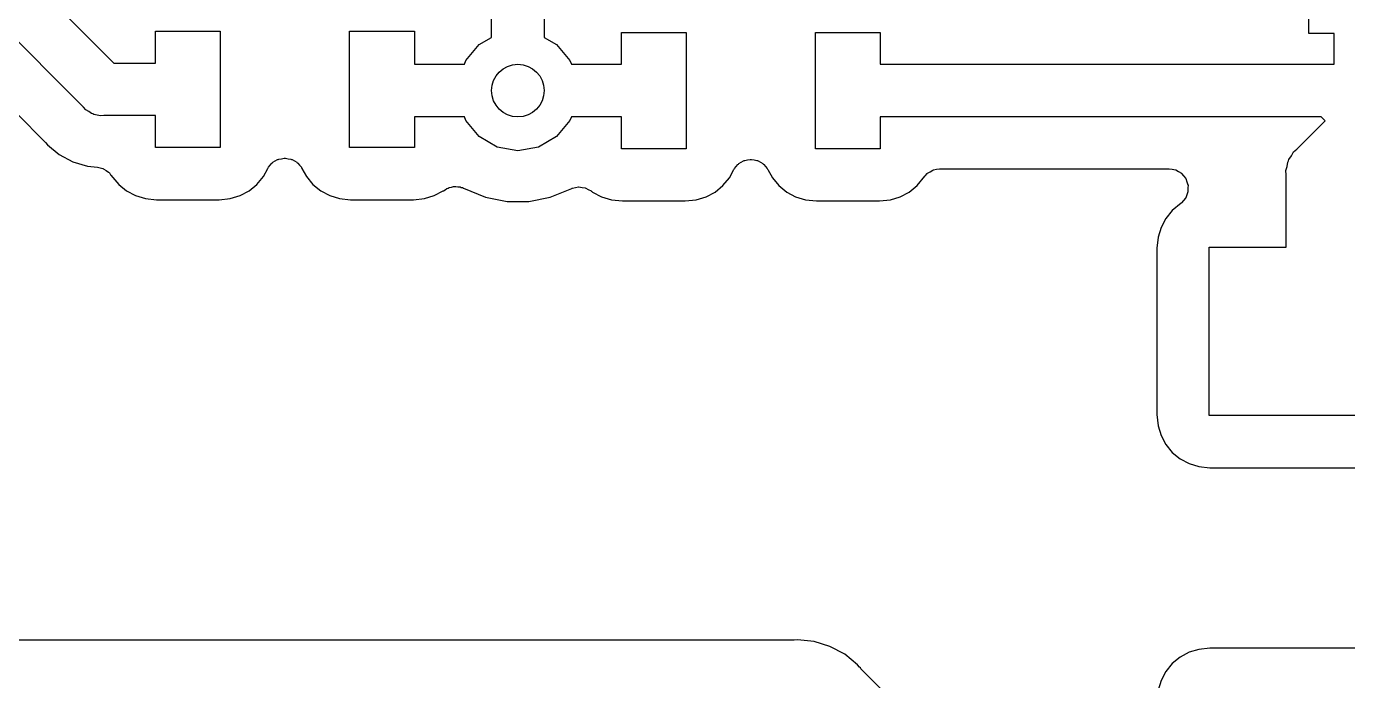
# Model space of a CAD drawing. Extents: x 91 to 190.2, y -113.9 to -59.9.
# Drawn here: x 110.9 to 121.11, y -83.78 to -78.72 of the extents above; entities that cross this region are included whole.
import ezdxf

# ---------------------------------------------------------------- set-up
doc = ezdxf.new("R2010")
doc.units = 0
doc.header["$MEASUREMENT"] = 0
doc.layers.add('BLACK', color=7, linetype='CONTINUOUS')

msp = doc.modelspace()

# ---------------------------------------------------------------- linework, layer by layer
at = {"layer": 'BLACK', "linetype": 'CONTINUOUS'}
for p, q in [((120.81, -78.78), (120.81, -77.98)), ((114.497, -78.8094), (114.497, -78.2889)), ((114.903, -78.3642), (114.903, -78.8094)), ((110.983, -78.4122), (111.578, -79.0068)), ((111.344, -79.3474), (110.643, -78.6464)), ((111.9, -79.0068), (111.9, -78.76)), ((111.9, -78.76), (112.4, -78.76)), ((112.4, -78.76), (112.4, -79.66)), ((113.4, -79.66), (113.4, -78.76)), ((113.4, -78.76), (113.9, -78.76)), ((113.9, -78.76), (113.9, -79.0168)), ((115.5, -79.0168), (115.5, -78.77)), ((115.5, -78.77), (116, -78.77)), ((116, -78.77), (116, -79.67)), ((117, -79.67), (117, -78.77)), ((117, -78.77), (117.5, -78.77)), ((117.5, -78.77), (117.5, -79.0168)), ((121.006, -78.78), (120.81, -78.78)), ((121.006, -79.0146), (121.006, -78.78)), ((114.298, -78.9879), (114.402, -78.8644)), ((114.402, -78.8644), (114.497, -78.8094)), ((114.903, -78.8094), (114.998, -78.8644)), ((114.998, -78.8644), (115.102, -78.9879)), ((114.287, -79.0168), (114.298, -78.9879)), ((115.102, -78.9879), (115.113, -79.0168)), ((111.578, -79.0068), (111.9, -79.0068)), ((113.9, -79.0168), (114.287, -79.0168)), ((115.113, -79.0168), (115.5, -79.0168)), ((117.5, -79.0168), (120.981, -79.0168)), ((120.981, -79.0168), (121.006, -79.0146)), ((110.836, -79.4051), (111.041, -79.6104)), ((111.361, -79.3681), (111.344, -79.3474)), ((111.384, -79.3815), (111.361, -79.3681)), ((111.406, -79.397), (111.384, -79.3815)), ((111.415, -79.3994), (111.406, -79.397)), ((111.423, -79.4039), (111.415, -79.3994)), ((111.45, -79.4086), (111.423, -79.4039)), ((111.476, -79.4155), (111.45, -79.4086)), ((111.502, -79.4132), (111.476, -79.4155)), ((111.9, -79.4132), (111.502, -79.4132)), ((111.9, -79.66), (111.9, -79.4132)), ((114.287, -79.4232), (113.9, -79.4232)), ((113.9, -79.4232), (113.9, -79.66)), ((114.298, -79.4521), (114.287, -79.4232)), ((114.402, -79.5756), (114.298, -79.4521)), ((115.102, -79.4521), (114.998, -79.5756)), ((115.113, -79.4232), (115.102, -79.4521)), ((115.5, -79.4232), (115.113, -79.4232)), ((115.5, -79.67), (115.5, -79.4232)), ((120.906, -79.4232), (117.5, -79.4232)), ((117.5, -79.4232), (117.5, -79.67)), ((120.718, -79.6726), (120.937, -79.4541)), ((120.937, -79.4541), (120.906, -79.4232)), ((111.041, -79.6104), (111.045, -79.6164)), ((114.541, -79.6563), (114.402, -79.5756)), ((114.998, -79.5756), (114.859, -79.6563)), ((111.045, -79.6164), (111.051, -79.6213)), ((111.051, -79.6213), (111.065, -79.6386)), ((111.065, -79.6386), (111.157, -79.714)), ((111.157, -79.714), (111.262, -79.77)), ((112.4, -79.66), (111.9, -79.66)), ((113.9, -79.66), (113.4, -79.66)), ((114.7, -79.6843), (114.541, -79.6563)), ((114.859, -79.6563), (114.7, -79.6843)), ((116, -79.67), (115.5, -79.67)), ((117.5, -79.67), (117, -79.67)), ((120.676, -79.7234), (120.692, -79.6942)), ((120.692, -79.6942), (120.718, -79.6726)), ((111.262, -79.77), (111.375, -79.8045)), ((111.375, -79.8045), (111.452, -79.812)), ((111.452, -79.812), (111.473, -79.8177)), ((111.473, -79.8177), (111.493, -79.8221)), ((112.768, -79.8206), (112.771, -79.8167)), ((112.771, -79.8167), (112.773, -79.8121)), ((112.773, -79.8121), (112.787, -79.7963)), ((112.787, -79.7963), (112.8, -79.7796)), ((112.8, -79.7796), (112.804, -79.777)), ((112.804, -79.777), (112.807, -79.7733)), ((112.807, -79.7733), (112.826, -79.7633)), ((112.826, -79.7633), (112.844, -79.7521)), ((112.844, -79.7521), (112.849, -79.7511)), ((112.849, -79.7511), (112.853, -79.7488)), ((112.853, -79.7488), (112.874, -79.7458)), ((112.874, -79.7458), (112.895, -79.7414)), ((112.895, -79.7414), (112.9, -79.7421)), ((112.9, -79.7421), (112.905, -79.7414)), ((112.905, -79.7414), (112.926, -79.7458)), ((112.926, -79.7458), (112.947, -79.7488)), ((112.947, -79.7488), (112.951, -79.7511)), ((112.951, -79.7511), (112.956, -79.7521)), ((112.956, -79.7521), (112.974, -79.7633)), ((112.974, -79.7633), (112.993, -79.7733)), ((112.993, -79.7733), (112.996, -79.777)), ((112.996, -79.777), (113, -79.7796)), ((113, -79.7796), (113.013, -79.7963)), ((113.013, -79.7963), (113.027, -79.8121)), ((113.027, -79.8121), (113.029, -79.8167)), ((113.029, -79.8167), (113.032, -79.8206)), ((116.373, -79.8221), (116.387, -79.8063)), ((116.387, -79.8063), (116.4, -79.7896)), ((116.4, -79.7896), (116.404, -79.787)), ((116.404, -79.787), (116.407, -79.7833)), ((116.407, -79.7833), (116.426, -79.7733)), ((116.426, -79.7733), (116.444, -79.7621)), ((116.444, -79.7621), (116.449, -79.7611)), ((116.449, -79.7611), (116.453, -79.7588)), ((116.453, -79.7588), (116.474, -79.7558)), ((116.474, -79.7558), (116.495, -79.7514)), ((116.495, -79.7514), (116.5, -79.7521)), ((116.5, -79.7521), (116.505, -79.7514)), ((116.505, -79.7514), (116.526, -79.7558)), ((116.526, -79.7558), (116.547, -79.7588)), ((116.547, -79.7588), (116.551, -79.7611)), ((116.551, -79.7611), (116.556, -79.7621)), ((116.556, -79.7621), (116.574, -79.7733)), ((116.574, -79.7733), (116.593, -79.7833)), ((116.593, -79.7833), (116.596, -79.787)), ((116.596, -79.787), (116.6, -79.7896)), ((116.6, -79.7896), (116.613, -79.8063)), ((116.613, -79.8063), (116.627, -79.8221)), ((120.633, -79.8375), (120.642, -79.805)), ((120.642, -79.805), (120.648, -79.7718)), ((120.648, -79.7718), (120.653, -79.762)), ((120.653, -79.762), (120.656, -79.751)), ((120.656, -79.751), (120.676, -79.7234)), ((111.493, -79.8221), (111.498, -79.8247)), ((111.498, -79.8247), (111.502, -79.8261)), ((111.502, -79.8261), (111.52, -79.8384)), ((111.52, -79.8384), (111.538, -79.8496)), ((111.538, -79.8496), (111.541, -79.8535)), ((111.541, -79.8535), (111.545, -79.8564)), ((111.545, -79.8564), (111.553, -79.8694)), ((111.553, -79.8694), (111.556, -79.8719)), ((111.556, -79.8719), (111.616, -79.9442)), ((112.684, -79.9442), (112.734, -79.8833)), ((112.734, -79.8833), (112.768, -79.8206)), ((113.032, -79.8206), (113.066, -79.8833)), ((113.066, -79.8833), (113.116, -79.9442)), ((116.284, -79.9542), (116.334, -79.8933)), ((116.334, -79.8933), (116.368, -79.8306)), ((116.368, -79.8306), (116.371, -79.8267)), ((116.371, -79.8267), (116.373, -79.8221)), ((116.627, -79.8221), (116.629, -79.8267)), ((116.629, -79.8267), (116.632, -79.8306)), ((116.632, -79.8306), (116.666, -79.8933)), ((116.666, -79.8933), (116.716, -79.9542)), ((117.784, -79.9542), (117.844, -79.8819)), ((117.844, -79.8819), (117.849, -79.8769)), ((117.849, -79.8769), (117.861, -79.8615)), ((117.861, -79.8615), (117.864, -79.8602)), ((117.864, -79.8602), (117.865, -79.8583)), ((117.865, -79.8583), (117.886, -79.8465)), ((117.886, -79.8465), (117.906, -79.834)), ((117.906, -79.834), (117.908, -79.8335)), ((117.908, -79.8335), (117.91, -79.8322)), ((117.91, -79.8322), (117.934, -79.8281)), ((117.934, -79.8281), (117.957, -79.8233)), ((117.957, -79.8233), (117.959, -79.8236)), ((117.959, -79.8236), (117.962, -79.8232)), ((117.962, -79.8232), (119.73, -79.8232)), ((119.73, -79.8232), (119.73, -79.8233)), ((119.73, -79.8233), (119.731, -79.8232)), ((119.731, -79.8232), (119.756, -79.8279)), ((119.756, -79.8279), (119.781, -79.8322)), ((119.781, -79.8322), (119.782, -79.8327)), ((119.782, -79.8327), (119.782, -79.8328)), ((119.782, -79.8328), (119.804, -79.8457)), ((119.804, -79.8457), (119.826, -79.8583)), ((119.826, -79.8583), (119.827, -79.8589)), ((119.827, -79.8589), (119.827, -79.8594)), ((119.827, -79.8594), (119.843, -79.8789)), ((119.843, -79.8789), (119.86, -79.8982)), ((119.86, -79.8982), (119.86, -79.899)), ((119.86, -79.899), (119.86, -79.8996)), ((119.86, -79.8996), (119.869, -79.9234)), ((120.636, -79.8711), (120.633, -79.8375)), ((120.636, -80.43), (120.636, -79.8711)), ((111.616, -79.9442), (111.677, -79.9942)), ((111.677, -79.9942), (111.746, -80.0313)), ((112.554, -80.0313), (112.623, -79.9942)), ((112.623, -79.9942), (112.684, -79.9442)), ((113.116, -79.9442), (113.177, -79.9942)), ((113.177, -79.9942), (113.246, -80.0313)), ((114.054, -80.0313), (114.123, -79.9942)), ((114.123, -79.9942), (114.124, -79.9939)), ((114.124, -79.9939), (114.139, -79.9855)), ((114.139, -79.9855), (114.152, -79.9753)), ((114.152, -79.9753), (114.161, -79.9728)), ((114.161, -79.9728), (114.169, -79.9683)), ((114.169, -79.9683), (114.186, -79.9655)), ((114.186, -79.9655), (114.203, -79.9607)), ((114.203, -79.9607), (114.212, -79.9613)), ((114.212, -79.9613), (114.22, -79.9599)), ((114.22, -79.9599), (114.237, -79.963)), ((114.237, -79.963), (114.254, -79.9641)), ((114.254, -79.9641), (114.263, -79.9678)), ((114.263, -79.9678), (114.272, -79.9695)), ((114.272, -79.9695), (114.279, -79.9736)), ((114.279, -79.9736), (114.28, -79.974)), ((114.28, -79.974), (114.45, -80.0443)), ((114.95, -80.0443), (115.117, -79.9753)), ((115.117, -79.9753), (115.119, -79.9748)), ((115.119, -79.9748), (115.121, -79.9735)), ((115.121, -79.9735), (115.144, -79.9691)), ((115.144, -79.9691), (115.167, -79.964)), ((115.167, -79.964), (115.17, -79.9644)), ((115.17, -79.9644), (115.172, -79.9639)), ((115.172, -79.9639), (115.196, -79.9677)), ((115.196, -79.9677), (115.219, -79.9708)), ((115.219, -79.9708), (115.221, -79.972)), ((115.221, -79.972), (115.224, -79.9724)), ((115.224, -79.9724), (115.244, -79.984)), ((115.244, -79.984), (115.265, -79.9949)), ((115.265, -79.9949), (115.267, -79.9967)), ((115.267, -79.9967), (115.269, -79.9979)), ((115.269, -79.9979), (115.277, -80.0042)), ((115.277, -80.0042), (115.346, -80.0413)), ((116.154, -80.0413), (116.223, -80.0042)), ((116.223, -80.0042), (116.284, -79.9542)), ((116.716, -79.9542), (116.777, -80.0042)), ((116.777, -80.0042), (116.846, -80.0413)), ((117.654, -80.0413), (117.723, -80.0042)), ((117.723, -80.0042), (117.784, -79.9542)), ((119.877, -80.0009), (119.868, -80.0245)), ((119.869, -79.9234), (119.877, -79.9472)), ((119.877, -79.9472), (119.877, -79.948)), ((119.877, -79.948), (119.878, -79.9488)), ((119.878, -79.9488), (119.877, -79.974)), ((119.877, -79.974), (119.877, -79.9992)), ((119.877, -79.9992), (119.877, -80)), ((119.877, -80), (119.877, -80.0009)), ((111.746, -80.0313), (111.822, -80.0542)), ((111.822, -80.0542), (111.907, -80.0627)), ((111.907, -80.0627), (112.393, -80.0627)), ((112.393, -80.0627), (112.478, -80.0542)), ((112.478, -80.0542), (112.554, -80.0313)), ((113.246, -80.0313), (113.322, -80.0542)), ((113.322, -80.0542), (113.407, -80.0627)), ((113.407, -80.0627), (113.893, -80.0627)), ((113.893, -80.0627), (113.978, -80.0542)), ((113.978, -80.0542), (114.054, -80.0313)), ((114.45, -80.0443), (114.616, -80.0772)), ((114.616, -80.0772), (114.784, -80.0772)), ((114.784, -80.0772), (114.95, -80.0443)), ((115.346, -80.0413), (115.422, -80.0642)), ((115.422, -80.0642), (115.507, -80.0727)), ((115.507, -80.0727), (115.993, -80.0727)), ((115.993, -80.0727), (116.078, -80.0642)), ((116.078, -80.0642), (116.154, -80.0413)), ((116.846, -80.0413), (116.922, -80.0642)), ((116.922, -80.0642), (117.007, -80.0727)), ((117.007, -80.0727), (117.493, -80.0727)), ((117.493, -80.0727), (117.578, -80.0642)), ((117.578, -80.0642), (117.654, -80.0413)), ((119.825, -80.0892), (119.756, -80.1458)), ((119.826, -80.0881), (119.825, -80.0885)), ((119.825, -80.0885), (119.825, -80.0892)), ((119.842, -80.0688), (119.826, -80.0881)), ((119.859, -80.0496), (119.842, -80.0688)), ((119.86, -80.0482), (119.859, -80.0488)), ((119.859, -80.0488), (119.859, -80.0496)), ((119.868, -80.0245), (119.86, -80.0482)), ((119.706, -80.2067), (119.669, -80.2762)), ((119.756, -80.1458), (119.706, -80.2067)), ((119.669, -80.2762), (119.646, -80.3516)), ((119.646, -80.3516), (119.637, -80.4374)), ((120.04, -81.73), (120.04, -80.43)), ((120.04, -80.43), (120.636, -80.43)), ((119.637, -80.4374), (119.637, -81.7226)), ((119.637, -81.7226), (119.646, -81.8084)), ((121.74, -81.73), (120.04, -81.73)), ((119.646, -81.8084), (119.669, -81.8838)), ((119.669, -81.8838), (119.706, -81.9533)), ((119.706, -81.9533), (119.756, -82.0142)), ((119.756, -82.0142), (119.817, -82.0642)), ((119.817, -82.0642), (119.886, -82.1013)), ((119.886, -82.1013), (119.962, -82.1242)), ((119.962, -82.1242), (120.047, -82.1327)), ((120.047, -82.1327), (121.733, -82.1327)), ((116.821, -83.466), (105.467, -83.466)), ((116.828, -83.4647), (116.821, -83.466)), ((116.835, -83.4653), (116.828, -83.4647)), ((116.86, -83.4628), (116.835, -83.4653)), ((116.885, -83.4653), (116.86, -83.4628)), ((116.988, -83.4755), (116.885, -83.4653)), ((116.885, -83.4653), (116.885, -83.4653)), ((116.885, -83.4653), (116.885, -83.4653)), ((117.111, -83.5129), (116.988, -83.4755)), ((117.225, -83.5736), (117.111, -83.5129)), ((117.325, -83.6553), (117.225, -83.5736)), ((119.886, -83.5587), (119.817, -83.5958)), ((119.962, -83.5358), (119.886, -83.5587)), ((120.047, -83.5273), (119.962, -83.5358)), ((121.733, -83.5273), (120.047, -83.5273)), ((117.34, -83.6746), (117.325, -83.6553)), ((117.346, -83.6794), (117.34, -83.6746)), ((117.35, -83.6855), (117.346, -83.6794)), ((117.685, -84.0196), (117.35, -83.6855)), ((119.756, -83.6458), (119.706, -83.7067)), ((119.817, -83.5958), (119.756, -83.6458)), ((119.669, -83.7762), (119.646, -83.8516)), ((119.706, -83.7067), (119.669, -83.7762))]:
    msp.add_line(p, q, dxfattribs=at)
at = {"layer": 'BLACK'}
msp.add_circle((114.7, -79.22), 0.2032, dxfattribs=at)

doc.saveas('drawing.dxf')
